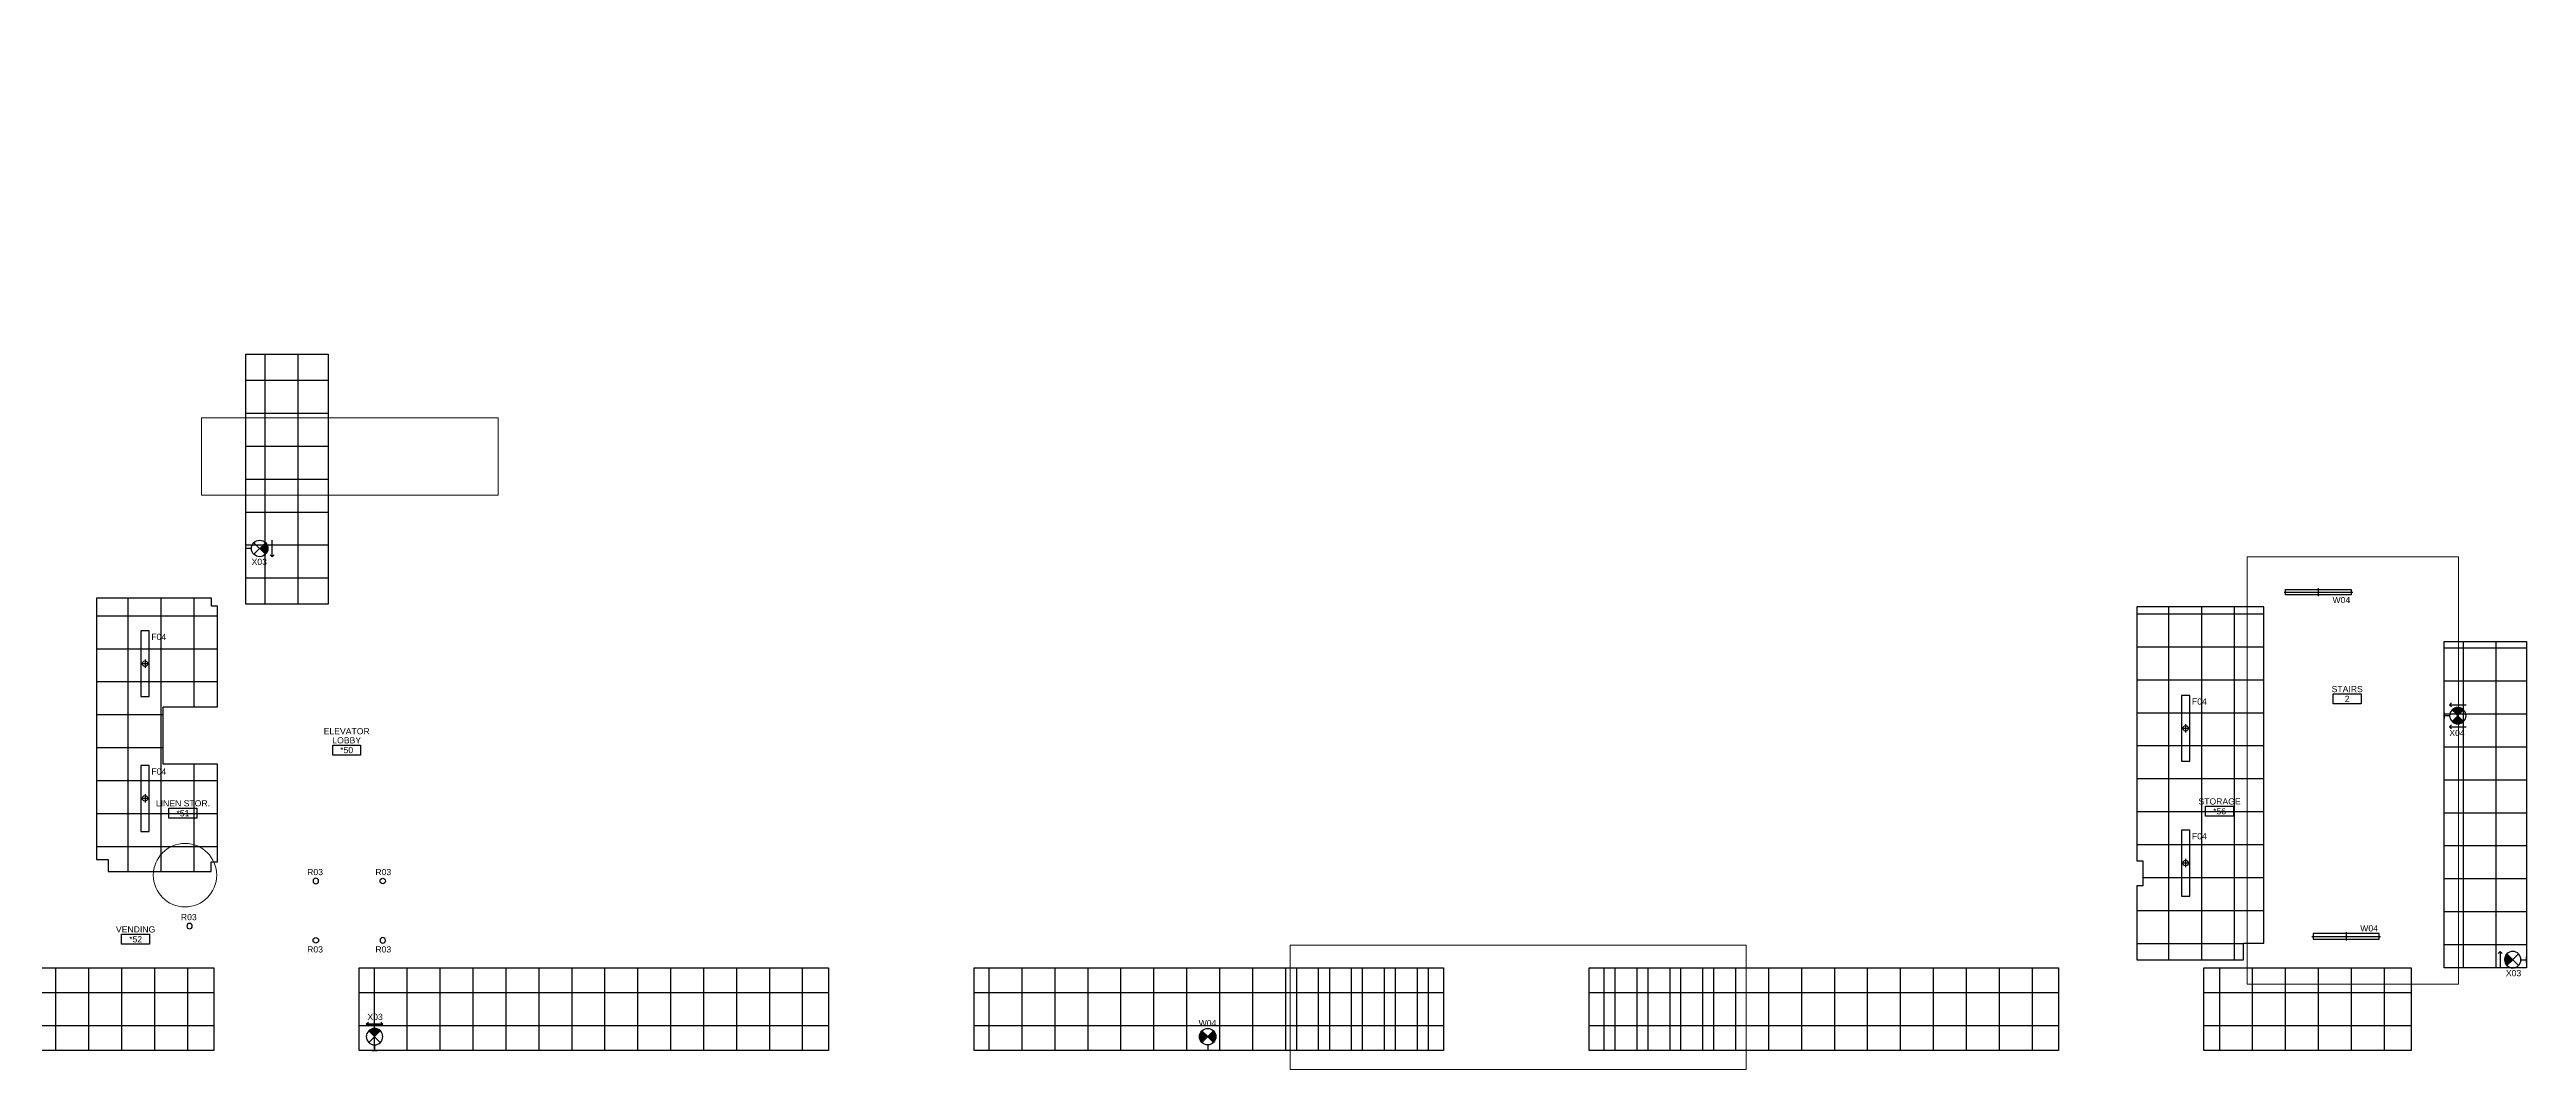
# Model space of a CAD drawing. Extents: x 18015 to 21424, y 1099 to 3032.
# Drawn here: x 19619 to 21424, y 1099 to 1842 of the extents above; entities that cross this region are included whole.
import ezdxf
from ezdxf.enums import TextEntityAlignment as Align
from ezdxf.xclip import XClip

# ---------------------------------------------------------------- set-up
doc = ezdxf.new("R2010")
doc.units = 0
doc.header["$LTSCALE"] = 48
doc.header["$MEASUREMENT"] = 0
doc.header["$XCLIPFRAME"] = 0
for name, color, linetype in [('_0_Objects', 8, 'Continuous'), ('A-Clng-Fixture', 8, 'Continuous'), ('A-Clng-Grid', 8, 'Continuous'), ('A-Tag-Rm(48)', 8, 'Continuous')]:
    doc.layers.add(name, color=color, linetype=linetype)
doc.layers.add('G-Anno-Nplt', color=8, linetype='Continuous', lineweight=18, plot=False)
doc.styles.add('G1DIM', font='arial.ttf')
doc.styles.get("Standard").update_dxf_attribs({"font": 'arial.ttf'})
doc.dimstyles.new('Aec-Arch-I-96', dxfattribs={"dimscale": 96, "dimtxt": 0.09375, "dimasz": 0.0625, "dimexe": 0.0625, "dimexo": 0.0625, "dimgap": 0.03125, "dimtad": 1, "dimdec": 3, "dimzin": 3, "dimdsep": 46, "dimlunit": 4, "dimtxsty": 'G1DIM', "dimblk": 'ARCHTICK', "dimcen": 0.09375, "dimclrd": 256, "dimclre": 256, "dimclrt": 256, "dimazin": 2, "dimtfac": 0.75, "dimtdec": 3, "dimtix": 1, "dimtmove": 2, "dimatfit": 2, "dimldrblk": 'OPEN90', "dimfxl": 0.0625, "dimtolj": 1, "dimtzin": 0, "dimarcsym": 0})
pattern_1 = [(135, (-1882.125, 28.6875), (-0.088388348, -0.088388348), [])]

# ---------------------------------------------------------------- blocks, each defined once
blk = doc.blocks.new('guest corridor rcp')
at = {"layer": 'A-Clng-Grid'}
h = blk.add_hatch(dxfattribs=at)
h.set_pattern_fill('NET', color=256, scale=192)
h.set_pattern_definition([(0, (18, -284.188), (0, 24), []), (90, (18, -284.188), (-24, 1e-15), [])])
h.paths.add_polyline_path([(0, -125.8), (60, -125.8), (60, -466.6), (0, -466.6)])
h = blk.add_hatch(dxfattribs=at)
h.set_pattern_fill('NET', color=256, scale=192)
h.set_pattern_definition([(0, (1152.497, -438.687), (0, 24), []), (90, (1152.497, -438.687), (-24, 1e-15), [])])
h.paths.add_polyline_path([(1134.5, -347.6), (1194.5, -347.6), (1194.5, -529.7), (1134.5, -529.7)])
h = blk.add_hatch(dxfattribs=at)
h.set_pattern_fill('NET', color=256, scale=192)
h.set_pattern_definition([(0, (2753.997, -633.625), (0, 24), []), (90, (2753.997, -633.625), (-24, 1e-15), [])])
h.paths.add_polyline_path([(2796, -556.9), (2736, -556.9), (2736, -794.6), (2796, -794.6)])
h = blk.add_hatch(dxfattribs=at)
h.set_pattern_fill('NET', color=256, scale=192)
h.set_pattern_definition([(0, (18.178, -712.655), (0, 24), []), (90, (18.178, -712.655), (-24, 1e-15), [])])
h.paths.add_polyline_path([(0.4, -630.7), (60, -630.7), (60, -794.6), (0.4, -794.6)])
h = blk.add_hatch(dxfattribs=at)
h.set_pattern_fill('NET', color=256, scale=192)
h.set_pattern_definition([(0, (143.264, -836.625), (0, 24), []), (90, (143.264, -836.625), (-24, 1e-15), [])])
h.paths.add_polyline_path([(84, -794.6), (202.5, -794.6), (202.5, -854.6), (84, -854.6)])
h = blk.add_hatch(dxfattribs=at)
h.set_pattern_fill('NET', color=256, scale=192)
h.set_pattern_definition([(0, (480.56, -836.625), (0, 24), []), (90, (480.56, -836.625), (-24, 1e-15), [])])
h.paths.add_polyline_path([(322.2, -794.6), (662.9, -794.6), (662.9, -854.6), (322.2, -854.6)])
h = blk.add_hatch(dxfattribs=at)
h.set_pattern_fill('NET', color=256, scale=192)
h.set_pattern_definition([(0, (928.028, -836.65), (0, 24), []), (90, (928.028, -836.65), (-24, 1e-15), [])])
h.paths.add_polyline_path([(769.1, -794.6), (1111, -794.6), (1111, -854.6), (769.1, -854.6)])
h = blk.add_hatch(dxfattribs=at)
h.set_pattern_fill('NET', color=256, scale=192)
h.set_pattern_definition([(0, (1376.06, -836.631), (0, 24), []), (90, (1376.06, -836.631), (-24, 1e-15), [])])
h.paths.add_polyline_path([(1217.1, -794.6), (1559, -794.6), (1559, -854.6), (1217.1, -854.6)])
h = blk.add_hatch(dxfattribs=at)
h.set_pattern_fill('NET', color=256, scale=192)
h.set_pattern_definition([(0, (1823.997, -836.625), (0, 24), []), (90, (1823.997, -836.625), (-24, 1e-15), [])])
h.paths.add_polyline_path([(1665, -794.6), (2007, -794.6), (2007, -854.6), (1665, -854.6)])
h = blk.add_hatch(dxfattribs=at)
h.set_pattern_fill('NET', color=256, scale=192)
h.set_pattern_definition([(0, (2271.997, -836.625), (0, 24), []), (90, (2271.997, -836.625), (-24, 1e-15), [])])
h.paths.add_polyline_path([(2113, -794.6), (2455, -794.6), (2455, -854.6), (2113, -854.6)])
h = blk.add_hatch(dxfattribs=at)
h.set_pattern_fill('NET', color=256, scale=192)
h.set_pattern_definition([(0, (2624.497, -836.625), (0, 24), []), (90, (2624.497, -836.625), (-24, 1e-15), [])])
h.paths.add_polyline_path([(2561, -794.6), (2712, -794.6), (2712, -854.6), (2561, -854.6)])
for points in [[(0, -125.8), (60, -125.8), (60, -466.6), (0, -466.6)], [(1134.5, -347.6), (1194.5, -347.6), (1194.5, -529.7), (1134.5, -529.7)], [(2736, -556.9), (2796, -556.9), (2796, -794.6), (2736, -794.6)], [(0.4, -630.7), (60, -630.7), (60, -794.6), (0.4, -794.6)], [(84, -794.6), (202.5, -794.6), (202.5, -854.6), (84, -854.6)], [(322.2, -794.6), (662.9, -794.6), (662.9, -854.6), (322.2, -854.6)], [(769.1, -794.6), (1111, -794.6), (1111, -854.6), (769.1, -854.6)], [(1217.1, -794.6), (1559, -794.6), (1559, -854.6), (1217.1, -854.6)], [(1665, -794.6), (2007, -794.6), (2007, -854.6), (1665, -854.6)], [(2113, -794.6), (2455, -794.6), (2455, -854.6), (2113, -854.6)], [(2561, -794.6), (2712, -794.6), (2712, -854.6), (2561, -854.6)]]:
    blk.add_lwpolyline(points, close=True, dxfattribs=at)
blk = doc.blocks.new('exit sign- flag mounted')
h = blk.add_hatch()
h.set_pattern_fill('ANSI31', color=256, angle=90)
h.set_pattern_definition(pattern_1)
h.paths.add_polyline_path([(-4.2, 14.2, 0.414214), (-4.2, 5.8), (0, 10)])
h = blk.add_hatch()
h.set_pattern_fill('ANSI31', color=256, angle=90)
h.set_pattern_definition(pattern_1)
h.paths.add_polyline_path([(4.2, 14.2, -0.414214), (4.2, 5.8), (0, 10)])
for p, q in [((4.2, 5.8), (-4.2, 14.2)), ((4.2, 14.2), (-4.2, 5.8)), ((2, 0), (-2, 0)), ((0, 4), (0, 0))]:
    blk.add_line(p, q)
blk.add_circle((0, 10), 6)
blk.add_attdef('X00', (-5.6, 18), '', height=4.5)
blk = doc.blocks.new('_ArchTick')
at = {"linetype": 'ByBlock', "const_width": 0.15}
blk.add_lwpolyline([(-0.5, -0.5), (0.5, 0.5)], dxfattribs=at)
blk = doc.blocks.new('_Open90')
at = {"linetype": 'ByBlock', "lineweight": -2}
for p, q in [((0, 0), (-1, 0)), ((-0.5, 0.5), (0, 0)), ((0, 0), (-0.5, -0.5))]:
    blk.add_line(p, q, dxfattribs=at)
blk = doc.blocks.new('*U13')
h = blk.add_hatch()
h.set_pattern_fill('ANSI31', color=256)
h.set_pattern_definition([(45, (18.6875, 1892.125), (-0.088388348, 0.088388348), [])])
h.paths.add_polyline_path([(4.2, 14.2, 0.414214), (-4.2, 14.2), (0, 10)])
for p, q in [((4.2, 5.8), (-4.2, 14.2)), ((4.2, 14.2), (-4.2, 5.8)), ((2, 0), (-2, 0)), ((0, 4), (0, 0))]:
    blk.add_line(p, q)
blk.add_circle((0, 10), 6)
blk.add_attdef('X00', (-5.6, 18), '', height=4.5)
blk = doc.blocks.new('Rm Tag')
blk.add_lwpolyline([(-0.212, 0.076), (0.212, 0.076), (0.212, -0.076), (-0.212, -0.076)], close=True)
for p in [(0, 0.286), (0, 0.149), (0, 0)]:
    blk.add_attdef('XXX', text='', height=0.0938).set_placement(p, align=Align.MIDDLE_CENTER)
blk = doc.blocks.new('48IN LINEAR WALL LIGHT')
for p, q in [((-25, 3), (25, 3)), ((0, 6), (0, 0))]:
    blk.add_line(p, q)
blk.add_lwpolyline([(-24, 1), (24, 1), (24, 5), (-24, 5)], close=True)
blk.add_attdef('WXX', (10.2, 6.6), '', height=4.5)
blk = doc.blocks.new('48in Linear FLUOR')
for p, q in [((-3, 0), (3, 0)), ((0, 3), (0, -3))]:
    blk.add_line(p, q)
blk.add_lwpolyline([(-24, -3), (24, -3), (24, 3), (-24, 3)], close=True)
blk.add_circle((0, 0), 2)
blk.add_attdef('FXX', (10.2, 4.6), '', height=4.5)
blk = doc.blocks.new('3IN ROUND DL')
blk.add_circle((0, 0), 2)
blk.add_attdef('RXX', (-6.3125, -8.8125), '', height=4.5)

msp = doc.modelspace()

# ---------------------------------------------------------------- hatches: boundary and pattern name
at = {"layer": 'A-Clng-Grid'}
h = msp.add_hatch(dxfattribs=at)
h.set_pattern_fill('NET', color=256, scale=192)
h.set_pattern_definition([(0, (12428.788, 3181.813), (0, 24), []), (90, (12428.788, 3181.813), (-24, 1e-15), [])])
h.paths.add_polyline_path([(19653.5, 1442.6), (19653.5, 1252.3), (19662.1, 1252.3), (19662.1, 1243.6), (19737.2, 1243.6), (19737.2, 1250.6), (19741.8, 1250.6), (19741.8, 1321.6), (19702.1, 1321.6), (19702.1, 1363.4), (19741.8, 1363.4), (19741.8, 1436.8), (19737.4, 1436.8), (19737.4, 1442.6)])
h = msp.add_hatch(dxfattribs=at)
h.set_pattern_fill('NET', color=256, scale=192)
h.set_pattern_definition([(0, (13555.37, 3183.187), (0, 24), []), (90, (13555.37, 3183.187), (-24, 1e-15), [])])
h.paths.add_polyline_path([(21140.2, 1436.4), (21140.2, 1251.4), (21144.4, 1251.4), (21144.4, 1233.2), (21140.2, 1233.2), (21140.2, 1179.3), (21217.9, 1179.3), (21217.9, 1191.4), (21232.6, 1191.4), (21232.6, 1436.4)])

# ---------------------------------------------------------------- linework, layer by layer
for points in [[(19653.5, 1442.6), (19653.5, 1252.3), (19662.1, 1252.3), (19662.1, 1243.6), (19737.2, 1243.6), (19737.2, 1250.6), (19741.8, 1250.6), (19741.8, 1321.6), (19702.1, 1321.6), (19702.1, 1363.4), (19741.8, 1363.4), (19741.8, 1436.8), (19737.4, 1436.8), (19737.4, 1442.6), (19653.5, 1442.6)], [(21140.2, 1436.4), (21140.2, 1251.4), (21144.4, 1251.4), (21144.4, 1233.2), (21140.2, 1233.2), (21140.2, 1179.3), (21217.9, 1179.3), (21217.9, 1191.4), (21232.6, 1191.4), (21232.6, 1436.4), (21140.2, 1436.4)]]:
    msp.add_lwpolyline(points, dxfattribs=at)
at = {"layer": 'G-Anno-Nplt'}
for points in [[(19730.2, 1573.9), (19946.3, 1573.9), (19946.3, 1517.6), (19730.2, 1517.6)], [(21374.5, 1472.8), (21220.5, 1472.8), (21220.5, 1161.4), (21374.5, 1161.4)], [(20523.4, 1190), (20855.6, 1190), (20855.6, 1099.4), (20523.4, 1099.4)]]:
    msp.add_lwpolyline(points, close=True, dxfattribs=at)
msp.add_circle((19718.1, 1240.9), 23.1, dxfattribs=at)

# ---------------------------------------------------------------- block references
at = {"layer": '_0_Objects'}
ref = msp.add_blockref('guest corridor rcp', (18628, 1967.9), dxfattribs=at)
XClip(ref).set_block_clipping_path([(-292.6278004529, 163.99986028), (-296.0028004529, -1154.625), (3091.9971993295, -1150.625), (3075.1170302118, -527.8114383426), (2455.3721995471, -524.2657960401), (2443.3721995471, -500.75), (1486.6221995471, -500.75), (1486.6221995471, -292.1533649751), (843.1221995471, -301.375), (842.3721995471, -500.75), (352.6221995471, -500.75), (351.8721995471, -26.0810149352), (-4.3563190226, -9.3643787355), (-5.3759254529, 163.99986028)])
ref = msp.add_blockref('guest corridor rcp', (19076, 1967.9), dxfattribs=at)
XClip(ref).set_block_clipping_path([(1447.4346995471, -868.4785423454), (1779.5596995471, -777.8999999457)])
at = {"layer": 'A-Clng-Fixture'}
ref = msp.add_blockref('*U13', (19762.5, 1478.8), dxfattribs=dict(at, rotation=270))
ref.add_attrib('X00', 'X03', (19766.6, 1466.8), dxfattribs={"layer": '0', "height": 4.5})
ref = msp.add_blockref('48IN LINEAR WALL LIGHT', (21272.4, 1450), dxfattribs=dict(at, xscale=-1, rotation=180))
ref.add_attrib('WXX', 'W04', (21282.7, 1439), dxfattribs={"layer": '0', "height": 4.5, "rotation": 360})
ref = msp.add_blockref('48in Linear FLUOR', (19689, 1394.9), dxfattribs=dict(at, rotation=270))
ref.add_attrib('FXX', 'F04', (19693.6, 1412.2), dxfattribs={"layer": '0', "height": 4.5})
ref = msp.add_blockref('48in Linear FLUOR', (21175.7, 1347.8), dxfattribs=dict(at, rotation=270))
ref.add_attrib('FXX', 'F04', (21180.3, 1365.1), dxfattribs={"layer": '0', "height": 4.5})
at = {"layer": 'A-Clng-Fixture', "xscale": -1, "rotation": 270}
msp.add_blockref('exit sign- flag mounted', (21364, 1357), dxfattribs=at)
at = {"layer": 'A-Clng-Fixture'}
ref = msp.add_blockref('exit sign- flag mounted', (21364, 1357), dxfattribs=dict(at, xscale=-1, rotation=270))
ref.add_attrib('X00', 'X04', (21367.8, 1342.2), dxfattribs={"layer": '0', "height": 4.5})
ref = msp.add_blockref('48in Linear FLUOR', (19689, 1296.8), dxfattribs=dict(at, rotation=270))
ref.add_attrib('FXX', 'F04', (19693.6, 1314.1), dxfattribs={"layer": '0', "height": 4.5})
ref = msp.add_blockref('48in Linear FLUOR', (21175.7, 1249.7), dxfattribs=dict(at, rotation=270))
ref.add_attrib('FXX', 'F04', (21180.3, 1267), dxfattribs={"layer": '0', "height": 4.5})
ref = msp.add_blockref('3IN ROUND DL', (19813.4, 1236.6), dxfattribs=dict(at, xscale=-1, rotation=180))
ref.add_attrib('RXX', 'R03', (19807.1, 1240.9), dxfattribs={"layer": '0', "height": 4.5})
ref = msp.add_blockref('3IN ROUND DL', (19862.2, 1236.6), dxfattribs=dict(at, rotation=179.9948601933861))
ref.add_attrib('RXX', 'R03', (19856.8, 1240.9), dxfattribs={"layer": '0', "height": 4.5, "rotation": 359.9949})
ref = msp.add_blockref('3IN ROUND DL', (19721.4, 1203.8), dxfattribs=dict(at, xscale=-1, rotation=180))
ref.add_attrib('RXX', 'R03', (19715.1, 1208.1), dxfattribs={"layer": '0', "height": 4.5})
for name, p, values in [('3IN ROUND DL', (19813.4, 1193.4), {'RXX': 'R03'}), ('48IN LINEAR WALL LIGHT', (21292.7, 1193.3), {'WXX': 'W04'})]:
    msp.add_blockref(name, p, dxfattribs=at).add_auto_attribs(values)
ref = msp.add_blockref('3IN ROUND DL', (19862.2, 1193.4), dxfattribs=dict(at, xscale=-1, rotation=0.005139806613918553))
ref.add_attrib('RXX', 'R03', (19856.8, 1184.6), dxfattribs={"layer": '0', "height": 4.5, "rotation": 0.0051})
ref = msp.add_blockref('*U13', (21424, 1179.3), dxfattribs=dict(at, xscale=-1, rotation=90))
ref.add_attrib('X00', 'X03', (21409, 1167.3), dxfattribs={"layer": '0', "height": 4.5})
ref = msp.add_blockref('*U13', (19856.2, 1113.3), dxfattribs=dict(at, xscale=-1))
ref.add_attrib('X00', 'X03', (19851, 1135.4), dxfattribs={"layer": '0', "height": 4.5})
ref = msp.add_blockref('exit sign- flag mounted', (20463.2, 1113.3), dxfattribs=at)
ref.add_attrib('X00', 'W04', (20456.6, 1130.9), dxfattribs={"layer": '0', "height": 4.5})
at = {"layer": 'A-Tag-Rm(48)'}
ref = msp.add_blockref('Rm Tag', (21293.4, 1369.3), dxfattribs=dict(at, xscale=48, yscale=48, zscale=48))
ref.add_attrib('XXX', 'STAIRS', dxfattribs={"layer": '0', "height": 4.5}).set_placement((21293.4, 1376.4), align=Align.MIDDLE_CENTER)
ref.add_attrib('XXX', '2', dxfattribs={"layer": '0', "height": 4.5}).set_placement((21293.4, 1369.3), align=Align.MIDDLE_CENTER)
ref = msp.add_blockref('Rm Tag', (19835.9, 1332), dxfattribs=dict(at, xscale=48, yscale=48, zscale=48))
ref.add_attrib('XXX', 'ELEVATOR', dxfattribs={"layer": '0', "height": 4.5}).set_placement((19835.9, 1345.7), align=Align.MIDDLE_CENTER)
ref.add_attrib('XXX', 'LOBBY', dxfattribs={"layer": '0', "height": 4.5}).set_placement((19835.9, 1339.1), align=Align.MIDDLE_CENTER)
ref.add_attrib('XXX', '*50', dxfattribs={"layer": '0', "height": 4.5}).set_placement((19835.9, 1332), align=Align.MIDDLE_CENTER)
ref = msp.add_blockref('Rm Tag', (19716.6, 1286), dxfattribs=dict(at, xscale=48, yscale=48, zscale=48))
ref.add_attrib('XXX', 'LINEN STOR.', dxfattribs={"layer": '0', "height": 4.5}).set_placement((19716.6, 1293.2), align=Align.MIDDLE_CENTER)
ref.add_attrib('XXX', '*51', dxfattribs={"layer": '0', "height": 4.5}).set_placement((19716.6, 1286), align=Align.MIDDLE_CENTER)
ref = msp.add_blockref('Rm Tag', (21200.4, 1287.4), dxfattribs=dict(at, xscale=48, yscale=48, zscale=48))
ref.add_attrib('XXX', 'STORAGE', dxfattribs={"layer": '0', "height": 4.5}).set_placement((21200.4, 1294.6), align=Align.MIDDLE_CENTER)
ref.add_attrib('XXX', '*56', dxfattribs={"layer": '0', "height": 4.5}).set_placement((21200.4, 1287.4), align=Align.MIDDLE_CENTER)
ref = msp.add_blockref('Rm Tag', (19682.1, 1194.2), dxfattribs=dict(at, xscale=48, yscale=48, zscale=48))
ref.add_attrib('XXX', 'VENDING', dxfattribs={"layer": '0', "height": 4.5}).set_placement((19682.1, 1201.4), align=Align.MIDDLE_CENTER)
ref.add_attrib('XXX', '*52', dxfattribs={"layer": '0', "height": 4.5}).set_placement((19682.1, 1194.2), align=Align.MIDDLE_CENTER)

# ---------------------------------------------------------------- leaders
at = {"layer": 'A-Clng-Fixture'}
for points in [[(19781.6, 1472.7), (19781.6, 1484.8)], [(21368, 1365), (21380, 1365)], [(21368, 1365), (21380, 1365)], [(21368, 1348.9), (21380, 1348.9)], [(21368, 1348.9), (21380, 1348.9)], [(21404.9, 1185.3), (21404.9, 1173.2)], [(19850.2, 1132.3), (19862.3, 1132.3)], [(19862.3, 1132.3), (19850.2, 1132.3)]]:
    msp.add_leader(points, dimstyle='Aec-Arch-I-96', override={"dimscale": 48, "dimgap": 0.03125, "dimtad": 256}, dxfattribs=at)

doc.saveas('drawing.dxf')
